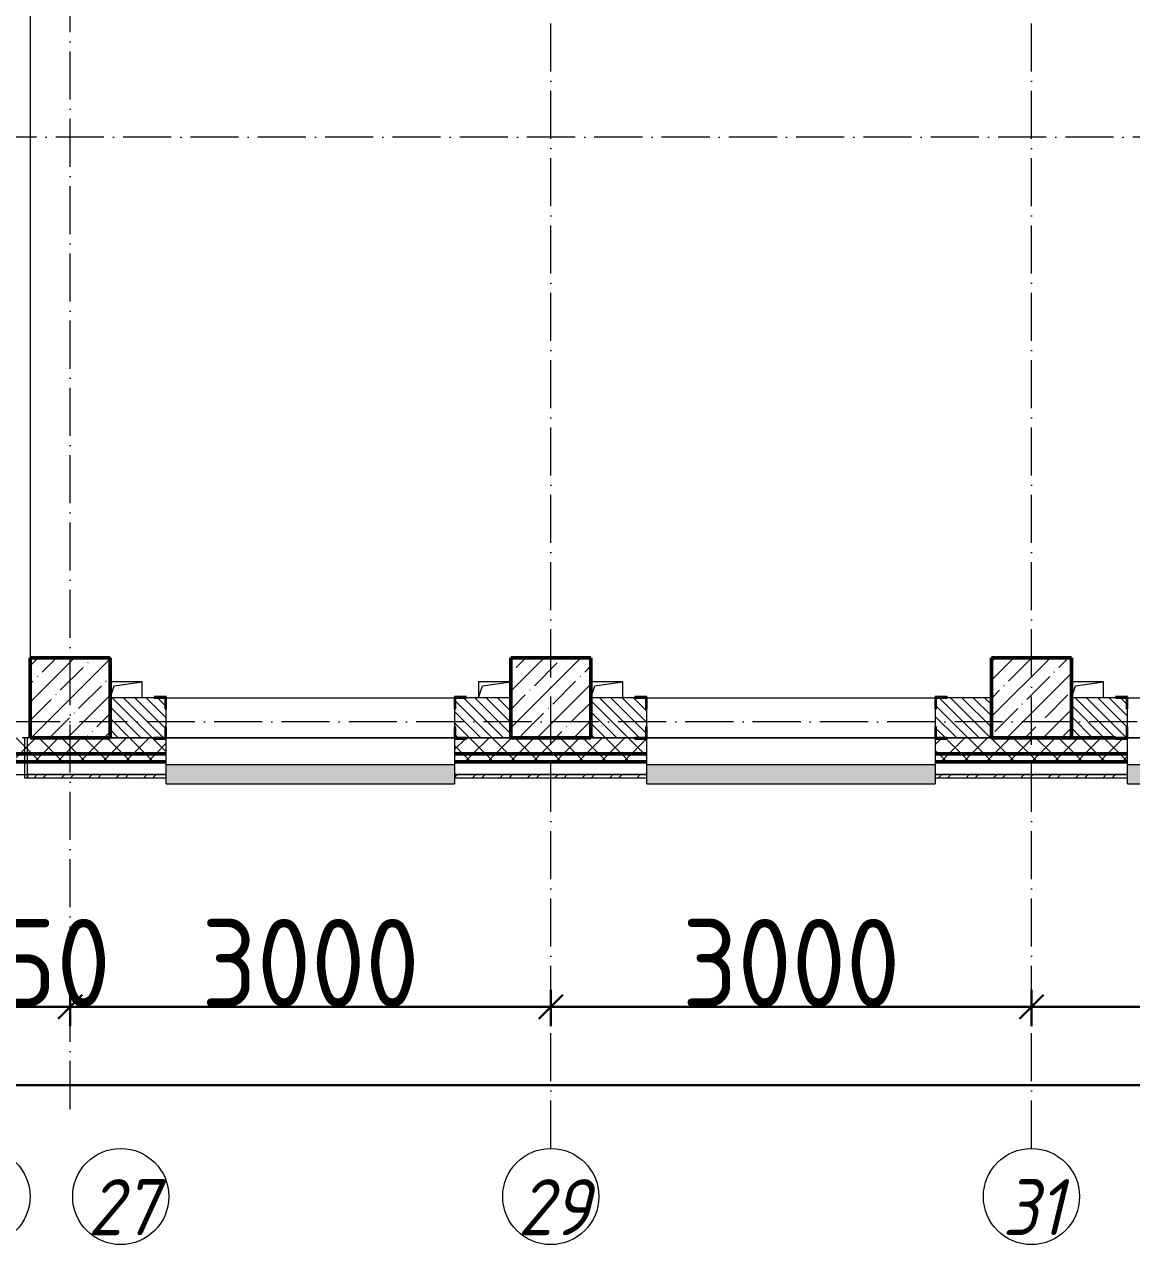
# Model space of a CAD drawing. Header units: millimetres. Extents: x 35697 to 388678, y -91946 to 171347.
# Drawn here: x 322086 to 328996, y -91946 to -84329 of the extents above; entities that cross this region are included whole.
import ezdxf

# ---------------------------------------------------------------- set-up
doc = ezdxf.new("R2010")
doc.units = ezdxf.units.MM
doc.linetypes.add('50_200_ШТРИХ_1Т_ш5_п1_п1_', pattern=[700, 500, -100, 0, -100])
for name, color, linetype, lineweight in [('A-____-____-DIMS', 7, 'Continuous', 9), ('A-FLOR-____-OTLN', 7, 'Continuous', 9), ('A-GENM-____-MCUT', 7, 'Continuous', 25), ('A-GENM-____-OTLN', 7, 'Continuous', 9), ('A-GENM-____-OTLN-1', 7, 'Continuous', 25), ('A-GLAZ-____-OTLN', 7, 'Continuous', 9), ('A-WALL-____-MCUT-2', 7, 'Continuous', 50), ('A-WALL-____-MCUT-3', 7, 'Continuous', 9), ('A-WALL-____-OTLN', 7, 'Continuous', 9), ('A-WALL-____-PATT-1', 7, 'Continuous', 9), ('A-WALL-FNSH-MCUT-1', 7, 'Continuous', 9), ('S-COLS-____-MCUT', 7, 'Continuous', 50), ('S-COLS-____-OTLN', 7, 'Continuous', 9), ('S-GRID-____-IDEN', 7, 'Continuous', 9), ('S-GRID-____-OTLN-1', 7, '50_200_ШТРИХ_1Т_ш5_п1_п1_', 9), ('стяжа', 7, 'Continuous', 30)]:
    doc.layers.add(name, color=color, linetype=linetype, lineweight=lineweight)
doc.layers.add('A-GLAZ-____-OTLN-1', color=7, linetype='Continuous', lineweight=9, true_color=0xc0c0c0)
doc.styles.add('ISOCPEUR_I', font='isocpeui.ttf', dxfattribs={"width": 0.9, "height": 2.5})
doc.styles.add('ISOCPEUR_I_9', font='isocpeui.ttf', dxfattribs={"width": 0.9, "height": 250})
doc.styles.add('СПДС', font='isocpeur.ttf', dxfattribs={"width": 0.9})
doc.dimstyles.new('ISO-2_5_0_9К_БОЛЬШОЙ_ОСИ', dxfattribs={"dimscale": 304.8, "dimtxt": 248.995294, "dimasz": 0.492126, "dimexe": 0.393701, "dimexo": 0, "dimgap": 0, "dimtad": 1, "dimdec": 0, "dimzin": 0, "dimdsep": 46, "dimtxsty": 'ISOCPEUR_I_9', "dimblk1": 'OBLIQUE', "dimblk2": 'OBLIQUE', "dimsah": 1, "dimcen": 0.09, "dimdle": 0.393701, "dimazin": 0, "dimtfac": 1, "dimtdec": 4, "dimtix": 1, "dimtmove": 0, "dimatfit": 3, "dimfxl": 1, "dimtvp": 1, "dimtolj": 1, "dimtzin": 0, "dimarcsym": 2})
pattern_1 = [(45, (283770.71, -86863.46), (-70.71068, 70.71068), []), (135, (283770.71, -86863.46), (-70.71068, -70.71068), [])]
pattern_2 = [(135, (283770.707, -86863.456), (-35.35534, -35.35534), [])]

# ---------------------------------------------------------------- blocks, each defined once
blk = doc.blocks.new('BSC_Колонна _Прямоугольная - 500х500-V71-АР1_План отверстий 3 этажа в осях 1-64_А-ГГ')
at = {"layer": 'S-COLS-____-OTLN'}
h = blk.add_hatch(dxfattribs=at)
h.set_pattern_fill('FP_108', color=256, style=0, pattern_type=2)
h.set_pattern_definition([(45, (-41600, 1668.96), (-114.04925, 114.04925), []), (45, (-41485.95, 1668.96), (-114.04925, 114.04925), [201.613, -40.323, 3.353, -36.97])])
h.paths.add_polyline_path([(-250, -250), (250, -250), (250, 250), (-250, 250)], flags=0)
at = {"layer": 'S-COLS-____-MCUT'}
for p, q in [((250, 250), (-250, 250)), ((-250, 250), (-250, -250)), ((250, -250), (250, 250)), ((-250, -250), (250, -250))]:
    blk.add_line(p, q, dxfattribs=at)
blk = doc.blocks.new('BSC_Колонна _Прямоугольная - 500х500-V106-АР1_План отверстий 3 этажа в осях 1-64_А-ГГ')
at = {"layer": 'S-COLS-____-OTLN'}
h = blk.add_hatch(dxfattribs=at)
h.set_pattern_fill('FP_129', color=256, style=0, pattern_type=2)
h.set_pattern_definition([(45, (-38600, 1668.96), (-114.04925, 114.04925), []), (45, (-38485.95, 1668.96), (-114.04925, 114.04925), [201.613, -40.323, 3.353, -36.97])])
h.paths.add_polyline_path([(-250, -250), (250, -250), (250, 250), (-250, 250)], flags=0)
at = {"layer": 'S-COLS-____-MCUT'}
for p, q in [((250, 250), (-250, 250)), ((-250, 250), (-250, -250)), ((250, -250), (250, 250)), ((-250, -250), (250, -250))]:
    blk.add_line(p, q, dxfattribs=at)
blk = doc.blocks.new('BSC_Колонна _Прямоугольная - 500х500-V108-АР1_План отверстий 3 этажа в осях 1-64_А-ГГ')
at = {"layer": 'S-COLS-____-OTLN'}
h = blk.add_hatch(dxfattribs=at)
h.set_pattern_fill('FP_131', color=256, style=0, pattern_type=2)
h.set_pattern_definition([(45, (-44600, 1668.96), (-114.04925, 114.04925), []), (45, (-44485.95, 1668.96), (-114.04925, 114.04925), [201.613, -40.323, 3.353, -36.97])])
h.paths.add_polyline_path([(-250, -250), (250, -250), (250, 250), (-250, 250)], flags=0)
at = {"layer": 'S-COLS-____-MCUT'}
for p, q in [((250, 250), (-250, 250)), ((-250, 250), (-250, -250)), ((250, -250), (250, 250)), ((-250, -250), (250, -250))]:
    blk.add_line(p, q, dxfattribs=at)
blk = doc.blocks.new('Фахверк_СКБ_Уголок - 250_2700-27497298-АР1_План отверстий 3 этажа в осях 1-64_А-ГГ')
at = {"layer": 'A-GENM-____-MCUT'}
for p, q in [((200, 181), (125, 181)), ((125, 181), (125, 106)), ((131, 106), (131, 175)), ((131, 175), (200, 175)), ((200, 175), (200, 181)), ((125, 106), (131, 106)), ((131, -6), (125, -6)), ((125, -6), (125, -81)), ((131, -75), (131, -6)), ((200, -75), (131, -75)), ((200, -81), (200, -75)), ((125, -81), (200, -81))]:
    blk.add_line(p, q, dxfattribs=at)
blk = doc.blocks.new('AR_Отверстие прямоугольное _в плите_ - AR_Отверстие прямоугольное _в плите_-30510712-АР1_План отверстий 3 этажа в осях 1-64_А-ГГ')
at = {"layer": 'A-GENM-____-OTLN'}
for p, q in [((100, 50), (-100, 50)), ((-100, -50), (-75, 25)), ((-75, 25), (100, 50)), ((100, -50), (100, 50))]:
    blk.add_line(p, q, dxfattribs=at)
blk = doc.blocks.new('AR_Отверстие прямоугольное _в плите_ - AR_Отверстие прямоугольное _в плите_-V177-АР1_План отверстий 3 этажа в осях 1-64_А-ГГ')
at = {"layer": 'A-GENM-____-OTLN'}
for p, q in [((100, 50), (-100, 50)), ((-100, 50), (-100, -50)), ((-100, -50), (-75, 25)), ((-75, 25), (100, 50))]:
    blk.add_line(p, q, dxfattribs=at)
blk = doc.blocks.new('Отлив_СКБ - Отлив витража_120_НВФ-31885687-АР1_План отверстий 3 этажа в осях 1-64_А-ГГ')
at = {"layer": 'A-GLAZ-____-OTLN-1'}
for points in [[(0, 0), (0, -2), (1800, -2), (1800, 0), (534.2, 0)], [(0, -2), (0, -120), (1800, -120), (1800, -2), (534.2, -2)]]:
    blk.add_hatch(color=256, dxfattribs=at).paths.add_polyline_path(points, flags=0)
at = {"layer": 'A-GLAZ-____-OTLN'}
for p, q in [((0, 0), (1800, 0)), ((1800, -2), (0, -2)), ((0, -120), (0, -83)), ((0, -120), (1800, -120)), ((1800, -83), (1800, -120))]:
    blk.add_line(p, q, dxfattribs=at)
blk = doc.blocks.new('Отлив_СКБ - Отлив витража_120_НВФ-31885688-АР1_План отверстий 3 этажа в осях 1-64_А-ГГ')
at = {"layer": 'A-GLAZ-____-OTLN-1'}
for points in [[(4275.3, -2), (4800, -2), (4800, 0), (0, 0), (0, -2), (740.4, -2)], [(4275.3, -120), (4800, -120), (4800, -2), (0, -2), (0, -120), (740.4, -120)]]:
    blk.add_hatch(color=256, dxfattribs=at).paths.add_polyline_path(points, flags=0)
at = {"layer": 'A-GLAZ-____-OTLN'}
for p, q in [((0, 0), (4800, 0)), ((4800, -2), (0, -2)), ((0, -120), (0, -83)), ((0, -120), (4800, -120)), ((4800, -83), (4800, -120))]:
    blk.add_line(p, q, dxfattribs=at)
blk = doc.blocks.new('Стены 7 - Стены 4-31196221-АР1_План отверстий 3 этажа в осях 1-64_А-ГГ')
at = {"layer": 'A-WALL-____-MCUT-3'}
for p, q in [((-1798.5, 41030.2), (-1798.5, 41010.2)), ((-1548.5, 41030.2), (-1798.5, 41030.2)), ((-1798.5, 41010.2), (-1548.5, 41010.2)), ((-1548.5, 41010.2), (-1548.5, 41030.2))]:
    blk.add_line(p, q, dxfattribs=at)
blk = doc.blocks.new('Ось сетки - Круг_Ø6_00__ISO-2_5_0_9K_-25732049-АР1_План отверстий 3 этажа в осях 1-64_А-ГГ')
at = {"layer": 'S-GRID-____-IDEN'}
blk.add_circle((0, 0), 3, dxfattribs=at)
blk = doc.blocks.new('_Oblique')
at = {"color": 0, "linetype": 'ByBlock', "lineweight": -2}
blk.add_line((-0.5, -0.5), (0.5, 0.5), dxfattribs=at)
blk = doc.blocks.new('*D2117')
at = {"layer": 'A-____-____-DIMS', "color": 0, "lineweight": -2, "transparency": 16777216}
for p, q in [((321820.7, -90355.9), (321820.7, -90582)), ((322370.7, -90355.9), (322370.7, -90582)), ((321820.7, -90462), (321670.7, -90462)), ((321820.7, -90462), (322370.7, -90462)), ((322370.7, -90462), (322520.7, -90462))]:
    blk.add_line(p, q, dxfattribs=at)
at = {"layer": 'Defpoints', "color": 0, "transparency": 16777216}
for p in [(321820.7, -90355.9), (322370.7, -90355.9), (322370.7, -90462)]:
    blk.add_point(p, dxfattribs=at)
at = {"layer": 'A-____-____-DIMS', "color": 0, "lineweight": -2, "transparency": 16777216, "xscale": 150, "yscale": 150, "zscale": 150}
blk.add_blockref('_Oblique', (321820.7, -90462), dxfattribs=at)
at = {"layer": 'A-____-____-DIMS', "color": 0, "lineweight": -2, "transparency": 16777216, "xscale": 150, "yscale": 150, "zscale": 150, "rotation": 180}
blk.add_blockref('_Oblique', (322370.7, -90462), dxfattribs=at)
at = {"layer": 'A-____-____-DIMS', "color": 0, "transparency": 16777216, "insert": (322095.7, -90187.7), "char_height": 548.64, "attachment_point": 5, "style": 'СПДС'}
blk.add_mtext('\\A1;550', dxfattribs=at)
blk = doc.blocks.new('*D2118')
at = {"layer": 'A-____-____-DIMS', "color": 0, "lineweight": -2, "transparency": 16777216}
for p, q in [((322370.7, -90355.9), (322370.7, -90582)), ((325370.7, -90355.9), (325370.7, -90582)), ((322250.7, -90462), (325490.7, -90462))]:
    blk.add_line(p, q, dxfattribs=at)
at = {"layer": 'Defpoints', "color": 0, "transparency": 16777216}
for p in [(322370.7, -90355.9), (325370.7, -90355.9), (325370.7, -90462)]:
    blk.add_point(p, dxfattribs=at)
at = {"layer": 'A-____-____-DIMS', "color": 0, "lineweight": -2, "transparency": 16777216, "xscale": 150, "yscale": 150, "zscale": 150, "rotation": 180}
blk.add_blockref('_Oblique', (322370.7, -90462), dxfattribs=at)
at = {"layer": 'A-____-____-DIMS', "color": 0, "lineweight": -2, "transparency": 16777216, "xscale": 150, "yscale": 150, "zscale": 150}
blk.add_blockref('_Oblique', (325370.7, -90462), dxfattribs=at)
at = {"layer": 'A-____-____-DIMS', "color": 0, "transparency": 16777216, "insert": (323870.7, -90187.7), "char_height": 548.64, "attachment_point": 5, "style": 'СПДС'}
blk.add_mtext('\\A1;3000', dxfattribs=at)
blk = doc.blocks.new('*D2119')
at = {"layer": 'A-____-____-DIMS', "color": 0, "lineweight": -2, "transparency": 16777216}
for p, q in [((325370.7, -90355.9), (325370.7, -90582)), ((328370.7, -90355.9), (328370.7, -90582)), ((325250.7, -90462), (328490.7, -90462))]:
    blk.add_line(p, q, dxfattribs=at)
at = {"layer": 'Defpoints', "color": 0, "transparency": 16777216}
for p in [(325370.7, -90355.9), (328370.7, -90355.9), (328370.7, -90462)]:
    blk.add_point(p, dxfattribs=at)
at = {"layer": 'A-____-____-DIMS', "color": 0, "lineweight": -2, "transparency": 16777216, "xscale": 150, "yscale": 150, "zscale": 150, "rotation": 180}
blk.add_blockref('_Oblique', (325370.7, -90462), dxfattribs=at)
at = {"layer": 'A-____-____-DIMS', "color": 0, "lineweight": -2, "transparency": 16777216, "xscale": 150, "yscale": 150, "zscale": 150}
blk.add_blockref('_Oblique', (328370.7, -90462), dxfattribs=at)
at = {"layer": 'A-____-____-DIMS', "color": 0, "transparency": 16777216, "insert": (326870.7, -90187.7), "char_height": 548.64, "attachment_point": 5, "style": 'СПДС'}
blk.add_mtext('\\A1;3000', dxfattribs=at)
blk = doc.blocks.new('*D2120')
at = {"layer": 'A-____-____-DIMS', "color": 0, "lineweight": -2, "transparency": 16777216}
for p, q in [((328370.7, -90355.9), (328370.7, -90582)), ((334370.7, -90355.9), (334370.7, -90582)), ((328250.7, -90462), (334490.7, -90462))]:
    blk.add_line(p, q, dxfattribs=at)
at = {"layer": 'Defpoints', "color": 0, "transparency": 16777216}
for p in [(328370.7, -90355.9), (334370.7, -90355.9), (334370.7, -90462)]:
    blk.add_point(p, dxfattribs=at)
at = {"layer": 'A-____-____-DIMS', "color": 0, "lineweight": -2, "transparency": 16777216, "xscale": 150, "yscale": 150, "zscale": 150, "rotation": 180}
blk.add_blockref('_Oblique', (328370.7, -90462), dxfattribs=at)
at = {"layer": 'A-____-____-DIMS', "color": 0, "lineweight": -2, "transparency": 16777216, "xscale": 150, "yscale": 150, "zscale": 150}
blk.add_blockref('_Oblique', (334370.7, -90462), dxfattribs=at)
at = {"layer": 'A-____-____-DIMS', "color": 0, "transparency": 16777216, "insert": (331370.7, -90187.7), "char_height": 548.64, "attachment_point": 5, "style": 'СПДС'}
blk.add_mtext('\\A1;6000', dxfattribs=at)
blk = doc.blocks.new('*D2135')
at = {"layer": 'A-____-____-DIMS', "color": 0, "lineweight": -2, "transparency": 16777216}
for p, q in [((281420.7, -90844.1), (281420.7, -91070.2)), ((384920.7, -90844.1), (384920.7, -91070.2)), ((281300.7, -90950.2), (385040.7, -90950.2))]:
    blk.add_line(p, q, dxfattribs=at)
at = {"layer": 'Defpoints', "color": 0, "transparency": 16777216}
for p in [(281420.7, -90844.1), (384920.7, -90844.1), (384920.7, -90950.2)]:
    blk.add_point(p, dxfattribs=at)
at = {"layer": 'A-____-____-DIMS', "color": 0, "lineweight": -2, "transparency": 16777216, "xscale": 150, "yscale": 150, "zscale": 150, "rotation": 180}
blk.add_blockref('_Oblique', (281420.7, -90950.2), dxfattribs=at)
at = {"layer": 'A-____-____-DIMS', "color": 0, "lineweight": -2, "transparency": 16777216, "xscale": 150, "yscale": 150, "zscale": 150}
blk.add_blockref('_Oblique', (384920.7, -90950.2), dxfattribs=at)
at = {"layer": 'A-____-____-DIMS', "color": 0, "transparency": 16777216, "insert": (333170.7, -90675.9), "char_height": 548.64, "attachment_point": 5, "style": 'СПДС'}
blk.add_mtext('\\A1;103500', dxfattribs=at)
blk = doc.blocks.new('3эт')
at = {"layer": 'S-GRID-____-OTLN-1', "color": 251, "ltscale": 0.6, "true_color": 0x636466}
for p, q in [((322370.7, -91099.7), (322370.7, -76712.9)), ((325370.7, -91346.1), (325370.7, -76712.9)), ((328370.7, -91346.1), (328370.7, -76712.9)), ((387697.2, -85032.4), (279101.9, -85032.4)), ((387845.1, -88682.4), (279101.9, -88682.4))]:
    blk.add_line(p, q, dxfattribs=at)
at = {"layer": 'S-GRID-____-IDEN', "char_height": 350, "attachment_point": 1, "style": 'ISOCPEUR_I'}
for s, insert, width in [('27', (322481.9, -91537.3), 404.05), ('29', (325165.8, -91537.3), 404.05), ('31', (328189.6, -91537.3), 346.329)]:
    blk.add_mtext(s, dxfattribs=dict(at, insert=insert, width=width))
at = {"layer": 'A-____-____-DIMS'}
for base, p1, p2, override, picture, middle in [((322370.7, -90462), (321820.7, -90355.9), (322370.7, -90355.9), {"dimtxt": 1.8, "dimpost": '<>', "dimtxsty": 'СПДС', "dimfxl": 550}, '*D2117', (322095.7, -90187.7)), ((325370.7, -90462), (322370.7, -90355.9), (325370.7, -90355.9), {"dimtxt": 1.8, "dimpost": '<>', "dimtxsty": 'СПДС', "dimfxl": 3000}, '*D2118', (323870.7, -90187.7)), ((328370.7, -90462), (325370.7, -90355.9), (328370.7, -90355.9), {"dimtxt": 1.8, "dimpost": '<>', "dimtxsty": 'СПДС', "dimfxl": 3000}, '*D2119', (326870.7, -90187.7)), ((334370.7, -90462), (328370.7, -90355.9), (334370.7, -90355.9), {"dimtxt": 1.8, "dimpost": '<>', "dimtxsty": 'СПДС', "dimfxl": 6000}, '*D2120', (331370.7, -90187.7)), ((384920.7, -90950.2), (281420.7, -90844.1), (384920.7, -90844.1), {"dimtxt": 1.8, "dimpost": '<>', "dimtxsty": 'СПДС', "dimfxl": 103500}, '*D2135', (333170.7, -90675.9))]:
    dim = blk.add_linear_dim(base=base, p1=p1, p2=p2, dimstyle='ISO-2_5_0_9К_БОЛЬШОЙ_ОСИ', override=override, dxfattribs=at)
    dim.commit()
    dim.dimension.update_dxf_attribs({"geometry": picture, "text_midpoint": middle})

msp = doc.modelspace()

# ---------------------------------------------------------------- hatches: boundary and pattern name
at = {"layer": 'A-WALL-____-PATT-1'}
h = msp.add_hatch(dxfattribs=at)
h.set_pattern_fill('FP_6', color=256, style=0, pattern_type=2)
h.set_pattern_definition(pattern_2)
h.paths.add_polyline_path([(324776.7, -88782.4), (325120.7, -88782.4), (325120.7, -88532.4), (324776.7, -88532.4), (324776.7, -88601.4), (324770.7, -88601.4), (324770.7, -88713.4), (324776.7, -88713.4), (324776.7, -88778.1)], flags=0)
h.paths.add_polyline_path([(322964.7, -88782.4), (322964.7, -88713.4), (322970.7, -88713.4), (322970.7, -88601.4), (322964.7, -88601.4), (322964.7, -88532.4), (322620.7, -88532.4), (322620.7, -88782.4), (322895.7, -88782.4)], flags=0)
h = msp.add_hatch(dxfattribs=at)
h.set_pattern_fill('FP_6', color=256, style=0, pattern_type=2)
h.set_pattern_definition(pattern_2)
h.paths.add_polyline_path([(328120.7, -88782.4), (328120.7, -88532.4), (327776.7, -88532.4), (327776.7, -88601.4), (327770.7, -88601.4), (327770.7, -88713.4), (327776.7, -88713.4), (327776.7, -88782.4), (327943.6, -88782.4)], flags=0)
h.paths.add_polyline_path([(325964.7, -88782.4), (325964.7, -88713.4), (325970.7, -88713.4), (325970.7, -88601.4), (325964.7, -88601.4), (325964.7, -88532.4), (325620.7, -88532.4), (325620.7, -88782.4), (325895.7, -88782.4)], flags=0)
h = msp.add_hatch(dxfattribs=at)
h.set_pattern_fill('FP_6', color=256, style=0, pattern_type=2)
h.set_pattern_definition(pattern_2)
h.paths.add_polyline_path([(333776.7, -88782.4), (334120.7, -88782.4), (334120.7, -88532.4), (333776.7, -88532.4), (333776.7, -88601.4), (333770.7, -88601.4), (333770.7, -88713.4), (333776.7, -88713.4), (333776.7, -88778.1)], flags=0)
h.paths.add_polyline_path([(328827.4, -88782.4), (328964.7, -88782.4), (328964.7, -88713.4), (328970.7, -88713.4), (328970.7, -88601.4), (328964.7, -88601.4), (328964.7, -88532.4), (328620.7, -88532.4), (328620.7, -88782.4)], flags=0)
h = msp.add_hatch(dxfattribs=at)
h.set_pattern_fill('FP_1', color=256, style=0, pattern_type=2)
h.set_pattern_definition(pattern_1)
h.paths.add_polyline_path([(384520.7, -88882.4), (385020.7, -88882.4), (385020.7, -88782.4), (375995.7, -88782.4), (375995.7, -88788.4), (375920.7, -88788.4), (375920.7, -88882.4), (384502.5, -88882.4)], flags=0)
h.paths.add_polyline_path([(373014, -88882.4), (374120.7, -88882.4), (374120.7, -88788.4), (374045.7, -88788.4), (374045.7, -88782.4), (366170.7, -88782.4), (366170.7, -88882.4), (372770.7, -88882.4)], flags=0)
h.paths.add_polyline_path([(365170.7, -88882.4), (365170.7, -88782.4), (364045.7, -88782.4), (364045.7, -88788.4), (363970.7, -88788.4), (363970.7, -88882.4), (365060.4, -88882.4)], flags=0)
h.paths.add_polyline_path([(362170.7, -88882.4), (362170.7, -88788.4), (362095.7, -88788.4), (362095.7, -88782.4), (361045.7, -88782.4), (361045.7, -88788.4), (360970.7, -88788.4), (360970.7, -88882.4), (361525.5, -88882.4)], flags=0)
h.paths.add_polyline_path([(359170.7, -88882.4), (359170.7, -88782.4), (358045.7, -88782.4), (358045.7, -88788.4), (357970.7, -88788.4), (357970.7, -88882.4), (358045.7, -88882.4)], flags=0)
h.paths.add_polyline_path([(354770.7, -88882.4), (356170.7, -88882.4), (356170.7, -88782.4), (354845.7, -88782.4), (354845.7, -88788.4), (354770.7, -88788.4)], flags=0)
h.paths.add_polyline_path([(352688.1, -88882.4), (352970.7, -88882.4), (352970.7, -88788.4), (352895.7, -88788.4), (352895.7, -88782.4), (351845.7, -88782.4), (351845.7, -88788.4), (351770.7, -88788.4), (351770.7, -88882.4), (351804.4, -88882.4)], flags=0)
h.paths.add_polyline_path([(349970.7, -88882.4), (349970.7, -88782.4), (348845.7, -88782.4), (348845.7, -88788.4), (348770.7, -88788.4), (348770.7, -88882.4), (348845.7, -88882.4)], flags=0)
h.paths.add_polyline_path([(346620.7, -88882.4), (346970.7, -88882.4), (346970.7, -88788.4), (346895.7, -88788.4), (346895.7, -88782.4), (345845.7, -88782.4), (345845.7, -88788.4), (345770.7, -88788.4), (345770.7, -88882.4), (346502, -88882.4)], flags=0)
h.paths.add_polyline_path([(343970.7, -88882.4), (343970.7, -88788.4), (343895.7, -88788.4), (343895.7, -88782.4), (342845.7, -88782.4), (342845.7, -88788.4), (342770.7, -88788.4), (342770.7, -88882.4), (343850.8, -88882.4)], flags=0)
h.paths.add_polyline_path([(340970.7, -88882.4), (340970.7, -88788.4), (340895.7, -88788.4), (340895.7, -88782.4), (339845.7, -88782.4), (339845.7, -88788.4), (339770.7, -88788.4), (339770.7, -88882.4), (340315.9, -88882.4)], flags=0)
h.paths.add_polyline_path([(336781, -88882.4), (337970.7, -88882.4), (337970.7, -88788.4), (337895.7, -88788.4), (337895.7, -88782.4), (336845.7, -88782.4), (336845.7, -88788.4), (336770.7, -88788.4), (336770.7, -88882.4), (336776.7, -88882.4)], flags=0)
h.paths.add_polyline_path([(333770.7, -88882.4), (334970.7, -88882.4), (334970.7, -88788.4), (334895.7, -88788.4), (334895.7, -88782.4), (333845.7, -88782.4), (333845.7, -88788.4), (333770.7, -88788.4)], flags=0)
h.paths.add_polyline_path([(328827.4, -88882.4), (328970.7, -88882.4), (328970.7, -88788.4), (328895.7, -88788.4), (328895.7, -88782.4), (327845.7, -88782.4), (327845.7, -88788.4), (327770.7, -88788.4), (327770.7, -88882.4), (328620.7, -88882.4)], flags=0)
h.paths.add_polyline_path([(325970.7, -88882.4), (325970.7, -88788.4), (325895.7, -88788.4), (325895.7, -88782.4), (324845.7, -88782.4), (324845.7, -88788.4), (324770.7, -88788.4), (324770.7, -88882.4), (325964.7, -88882.4)], flags=0)
h.paths.add_polyline_path([(322641.2, -88882.4), (322970.7, -88882.4), (322970.7, -88788.4), (322895.7, -88787.8), (322895.7, -88782.4), (321570.7, -88782.4), (321570.7, -88882.4)], flags=0)
h.paths.add_polyline_path([(319106.3, -88882.4), (319770.7, -88882.4), (319770.7, -88788.4), (319695.7, -88788.4), (319695.7, -88782.4), (318570.7, -88782.4), (318570.7, -88882.4)], flags=0)
h.paths.add_polyline_path([(316770.7, -88882.4), (316770.7, -88788.4), (316695.7, -88788.4), (316695.7, -88782.4), (315645.7, -88782.4), (315645.7, -88788.4), (315570.7, -88788.4), (315571.4, -88882.4), (316764.7, -88882.4)], flags=0)
h.paths.add_polyline_path([(313770.7, -88882.4), (313770.7, -88788.4), (313695.7, -88788.4), (313695.7, -88782.4), (312570.7, -88782.4), (312570.7, -88882.4), (312920.2, -88882.4)], flags=0)
h.paths.add_polyline_path([(310770.7, -88882.4), (310770.7, -88788.4), (310695.7, -88788.4), (310695.7, -88782.4), (309570.7, -88782.4), (309570.7, -88882.4), (310269, -88882.4)], flags=0)
h.paths.add_polyline_path([(307770.7, -88882.4), (307770.7, -88788.4), (307695.7, -88788.4), (307695.7, -88782.4), (306645.7, -88782.4), (306645.7, -88788.4), (306570.7, -88788.4), (306570.7, -88882.4), (306734.1, -88882.4)], flags=0)
h.paths.add_polyline_path([(297896.7, -88882.4), (298770.7, -88882.4), (298770.7, -88788.4), (298695.7, -88788.4), (298695.7, -88782.4), (297645.7, -88782.4), (297645.7, -88788.4), (297570.7, -88788.4), (297570.7, -88882.4)], flags=0)
h.paths.add_polyline_path([(296129.3, -88882.4), (296570.7, -88882.4), (296570.7, -88788.4), (296495.7, -88788.4), (296495.7, -88782.4), (291245.7, -88782.4), (291245.7, -88788.4), (291170.7, -88788.4), (291170.7, -88882.4), (294670.7, -88882.4)], flags=0)
h.paths.add_polyline_path([(289059.4, -88882.4), (290170.7, -88882.4), (290170.7, -88788.4), (290095.7, -88788.4), (290095.7, -88782.4), (281320.7, -88782.4), (281320.7, -88882.4), (287292, -88882.4)], flags=0)
h = msp.add_hatch(dxfattribs=at)
h.set_pattern_fill('FP_1', color=256, style=0, pattern_type=2)
h.set_pattern_definition(pattern_1)
h.paths.add_polyline_path([(385020.7, -88932.4), (385120.7, -88932.4), (385120.7, -88882.4), (375920.7, -88882.4), (375920.7, -88932.4), (384502.5, -88932.4)], flags=0)
h.paths.add_polyline_path([(373014, -88932.4), (374120.7, -88932.4), (374120.7, -88882.4), (366170.7, -88882.4), (366170.7, -88932.4), (372130.2, -88932.4)], flags=0)
h.paths.add_polyline_path([(365060.4, -88932.4), (365170.7, -88932.4), (365170.7, -88882.4), (363970.7, -88882.4), (363970.7, -88932.4), (364176.7, -88932.4)], flags=0)
h.paths.add_polyline_path([(360970.7, -88932.4), (362170.7, -88932.4), (362170.7, -88882.4), (360970.7, -88882.4)], flags=0)
h.paths.add_polyline_path([(357990.5, -88932.4), (359170.7, -88932.4), (359170.7, -88882.4), (357970.7, -88882.4), (357970.7, -88932.4)], flags=0)
h.paths.add_polyline_path([(356170.7, -88932.4), (356170.7, -88882.4), (354770.7, -88882.4), (354770.7, -88932.4), (355339.3, -88932.4)], flags=0)
h.paths.add_polyline_path([(352970.7, -88932.4), (352970.7, -88882.4), (351770.7, -88882.4), (351770.7, -88932.4), (352688.1, -88932.4)], flags=0)
h.paths.add_polyline_path([(349970.7, -88932.4), (349970.7, -88882.4), (348770.7, -88882.4), (348770.7, -88932.4)], flags=0)
h.paths.add_polyline_path([(346970.7, -88932.4), (346970.7, -88882.4), (345770.7, -88882.4), (345770.7, -88932.4), (346502, -88932.4)], flags=0)
h.paths.add_polyline_path([(342770.7, -88932.4), (343970.7, -88932.4), (343970.7, -88882.4), (342770.7, -88882.4)], flags=0)
h.paths.add_polyline_path([(339770.7, -88932.4), (340970.7, -88932.4), (340970.7, -88882.4), (339770.7, -88882.4)], flags=0)
h.paths.add_polyline_path([(336781, -88932.4), (337970.7, -88932.4), (337970.7, -88882.4), (336770.7, -88882.4), (336770.7, -88932.4)], flags=0)
h.paths.add_polyline_path([(334970.7, -88932.4), (334970.7, -88882.4), (333770.7, -88882.4), (333770.7, -88932.4), (334129.8, -88932.4)], flags=0)
h.paths.add_polyline_path([(328827.4, -88932.4), (328970.7, -88932.4), (328970.7, -88882.4), (327770.7, -88882.4), (327770.7, -88932.4), (327943.6, -88932.4)], flags=0)
h.paths.add_polyline_path([(325970.7, -88932.4), (325970.7, -88882.4), (324770.7, -88882.4), (324770.7, -88932.4), (325292.4, -88932.4)], flags=0)
h.paths.add_polyline_path([(322641.2, -88932.4), (322970.7, -88932.4), (322970.7, -88882.4), (321570.7, -88882.4), (321570.7, -88932.4)], flags=0)
h.paths.add_polyline_path([(319770.7, -88932.4), (319770.7, -88882.4), (318570.7, -88882.4), (318570.7, -88932.4), (319106.3, -88932.4)], flags=0)
h.paths.add_polyline_path([(316770.7, -88932.4), (316770.7, -88882.4), (315570.7, -88882.4), (315571.4, -88932.4)], flags=0)
h.paths.add_polyline_path([(313770.7, -88932.4), (313770.7, -88882.4), (312570.7, -88882.4), (312570.7, -88932.4), (312920.2, -88932.4)], flags=0)
h.paths.add_polyline_path([(310770.7, -88932.4), (310770.7, -88882.4), (309570.7, -88882.4), (309570.7, -88932.4), (310269, -88932.4)], flags=0)
h.paths.add_polyline_path([(306734.1, -88932.4), (307770.7, -88932.4), (307770.7, -88882.4), (306570.7, -88882.4), (306570.7, -88932.4)], flags=0)
h.paths.add_polyline_path([(297570.7, -88932.4), (298770.7, -88932.4), (298770.7, -88882.4), (297570.7, -88882.4)], flags=0)
h.paths.add_polyline_path([(296570.7, -88932.4), (296570.7, -88882.4), (291170.7, -88882.4), (291170.7, -88932.4), (296129.3, -88932.4)], flags=0)
h.paths.add_polyline_path([(289943.2, -88932.4), (290170.7, -88932.4), (290170.7, -88882.4), (281220.7, -88882.4), (281220.7, -88932.4), (289059.4, -88932.4)], flags=0)
h = msp.add_hatch(dxfattribs=at)
h.set_pattern_fill('FP_3', color=256, style=0, pattern_type=2)
h.set_pattern_definition([(45, (283770.71, -86863.46), (-85.53659, 85.53659), []), (45, (283827.73, -86863.46), (-85.53659, 85.53659), [])])
h.paths.add_polyline_path([(355339.3, -89032.4), (355635.7, -89032.4), (355635.7, -89012.4), (354771.7, -89012.4), (354771.7, -89032.4)], flags=0)
h.paths.add_polyline_path([(352970.7, -89032.4), (352970.7, -89012.4), (351770.7, -89012.4), (351770.7, -89032.4), (352688.1, -89032.4)], flags=0)
h.paths.add_polyline_path([(349970.7, -89032.4), (349970.7, -89012.4), (348770.7, -89012.4), (348770.7, -89032.4)], flags=0)
h.paths.add_polyline_path([(346502, -89032.4), (346970.7, -89032.4), (346970.7, -89012.4), (345771.7, -89012.4), (345771.7, -89032.4)], flags=0)
h.paths.add_polyline_path([(342770.7, -89032.4), (343970.7, -89032.4), (343970.7, -89012.4), (342770.7, -89012.4)], flags=0)
h.paths.add_polyline_path([(340315.9, -89032.4), (340970.7, -89032.4), (340970.7, -89012.4), (339771.7, -89012.4), (339771.7, -89032.4)], flags=0)
h.paths.add_polyline_path([(337970.7, -89032.4), (337970.7, -89012.4), (336770.7, -89012.4), (336770.7, -89032.4), (337664.7, -89032.4)], flags=0)
h.paths.add_polyline_path([(334970.7, -89032.4), (334970.7, -89012.4), (333770.7, -89012.4), (333770.7, -89032.4), (334129.8, -89032.4)], flags=0)
h.paths.add_polyline_path([(328827.4, -89032.4), (328970.7, -89032.4), (328970.7, -89012.4), (327770.7, -89012.4), (327770.7, -89032.4), (327943.6, -89032.4)], flags=0)
h.paths.add_polyline_path([(324770.7, -89032.4), (325970.7, -89032.4), (325970.7, -89012.4), (324770.7, -89012.4)], flags=0)
h.paths.add_polyline_path([(322105.7, -89032.4), (322970.7, -89032.4), (322970.7, -89012.4), (322105.7, -89012.4)], flags=0)

# ---------------------------------------------------------------- linework, layer by layer
at = {"layer": 'A-FLOR-____-OTLN'}
msp.add_line((322120.7, -81532.4), (322120.7, -88282.4), dxfattribs=at)
at = {"layer": 'A-WALL-____-MCUT-2'}
for p, q in [((328895.7, -88782.4), (328620.7, -88782.4)), ((328620.7, -88782.4), (328895.7, -88782.4)), ((321570.7, -88882.4), (322970.7, -88882.4)), ((324770.7, -88882.4), (325970.7, -88882.4)), ((327770.7, -88882.4), (328970.7, -88882.4)), ((321570.7, -88932.4), (322970.7, -88932.4)), ((324770.7, -88932.4), (325970.7, -88932.4)), ((327770.7, -88932.4), (328970.7, -88932.4))]:
    msp.add_line(p, q, dxfattribs=at)
at = {"layer": 'A-WALL-____-MCUT-3'}
for p, q in [((322895.7, -88532.4), (322620.7, -88532.4)), ((325120.7, -88532.4), (324845.7, -88532.4)), ((325895.7, -88532.4), (325620.7, -88532.4)), ((328120.7, -88532.4), (327845.7, -88532.4)), ((328895.7, -88532.4), (328620.7, -88532.4)), ((322970.7, -88713.4), (322970.7, -88601.4)), ((324770.7, -88601.4), (324770.7, -88713.4)), ((325970.7, -88713.4), (325970.7, -88601.4)), ((327770.7, -88601.4), (327770.7, -88713.4)), ((328970.7, -88713.4), (328970.7, -88601.4)), ((322120.7, -88782.4), (322070.7, -88782.4)), ((322895.7, -88782.4), (322620.7, -88782.4)), ((322620.7, -88782.4), (322895.7, -88782.4)), ((322970.7, -89012.4), (322970.7, -88788.4)), ((324770.7, -88788.4), (324770.7, -89012.4)), ((325120.7, -88782.4), (324845.7, -88782.4)), ((324845.7, -88782.4), (325120.7, -88782.4)), ((325895.7, -88782.4), (325620.7, -88782.4)), ((325620.7, -88782.4), (325895.7, -88782.4)), ((325970.7, -89012.4), (325970.7, -88788.4)), ((327770.7, -88788.4), (327770.7, -89012.4)), ((328120.7, -88782.4), (327845.7, -88782.4)), ((327845.7, -88782.4), (328120.7, -88782.4)), ((328970.7, -89012.4), (328970.7, -88788.4)), ((321570.7, -89012.4), (322970.7, -89012.4)), ((324770.7, -89012.4), (325970.7, -89012.4)), ((327770.7, -89012.4), (328970.7, -89012.4))]:
    msp.add_line(p, q, dxfattribs=at)
at = {"layer": 'A-WALL-____-OTLN'}
for p, q in [((322970.7, -88532.4), (324770.7, -88532.4)), ((325970.7, -88532.4), (327770.7, -88532.4)), ((328970.7, -88532.4), (333770.7, -88532.4)), ((322970.7, -88782.4), (324770.7, -88782.4)), ((324770.7, -88782.4), (322970.7, -88782.4)), ((325970.7, -88782.4), (327770.7, -88782.4)), ((327770.7, -88782.4), (325970.7, -88782.4)), ((328970.7, -88782.4), (333770.7, -88782.4)), ((333770.7, -88782.4), (328970.7, -88782.4))]:
    msp.add_line(p, q, dxfattribs=at)
at = {"layer": 'A-WALL-FNSH-MCUT-1'}
for p, q in [((322970.7, -89012.4), (322105.7, -89012.4)), ((322105.7, -89012.4), (322105.7, -89032.4)), ((322105.7, -89032.4), (322970.7, -89032.4)), ((322970.7, -89032.4), (322970.7, -89012.4)), ((325970.7, -89012.4), (324770.7, -89012.4)), ((324770.7, -89012.4), (324770.7, -89032.4)), ((324770.7, -89032.4), (325970.7, -89032.4)), ((325970.7, -89032.4), (325970.7, -89012.4)), ((328970.7, -89012.4), (327770.7, -89012.4)), ((327770.7, -89012.4), (327770.7, -89032.4)), ((327770.7, -89032.4), (328970.7, -89032.4)), ((328970.7, -89032.4), (328970.7, -89012.4))]:
    msp.add_line(p, q, dxfattribs=at)

# ---------------------------------------------------------------- block references
at = {"layer": 'A-GENM-____-OTLN'}
for name, p in [('AR_Отверстие прямоугольное _в плите_ - AR_Отверстие прямоугольное _в плите_-30510712-АР1_План отверстий 3 этажа в осях 1-64_А-ГГ', (322720.7, -88482.4)), ('AR_Отверстие прямоугольное _в плите_ - AR_Отверстие прямоугольное _в плите_-V177-АР1_План отверстий 3 этажа в осях 1-64_А-ГГ', (325020.7, -88482.4)), ('AR_Отверстие прямоугольное _в плите_ - AR_Отверстие прямоугольное _в плите_-30510712-АР1_План отверстий 3 этажа в осях 1-64_А-ГГ', (325720.7, -88482.4)), ('AR_Отверстие прямоугольное _в плите_ - AR_Отверстие прямоугольное _в плите_-30510712-АР1_План отверстий 3 этажа в осях 1-64_А-ГГ', (328720.7, -88482.4))]:
    msp.add_blockref(name, p, dxfattribs=at)
at = {"layer": 'A-GENM-____-OTLN-1', "rotation": 180}
for p in [(323095.7, -88607.4), (326095.7, -88607.4), (329095.7, -88607.4)]:
    msp.add_blockref('Фахверк_СКБ_Уголок - 250_2700-27497298-АР1_План отверстий 3 этажа в осях 1-64_А-ГГ', p, dxfattribs=at)
at = {"layer": 'A-GENM-____-OTLN-1'}
for p in [(324645.7, -88707.4), (327645.7, -88707.4)]:
    msp.add_blockref('Фахверк_СКБ_Уголок - 250_2700-27497298-АР1_План отверстий 3 этажа в осях 1-64_А-ГГ', p, dxfattribs=at)
at = {"layer": 'A-GLAZ-____-OTLN'}
for name, p in [('Отлив_СКБ - Отлив витража_120_НВФ-31885687-АР1_План отверстий 3 этажа в осях 1-64_А-ГГ', (322970.7, -88949.4)), ('Отлив_СКБ - Отлив витража_120_НВФ-31885687-АР1_План отверстий 3 этажа в осях 1-64_А-ГГ', (325970.7, -88949.4)), ('Отлив_СКБ - Отлив витража_120_НВФ-31885688-АР1_План отверстий 3 этажа в осях 1-64_А-ГГ', (328970.7, -88949.4))]:
    msp.add_blockref(name, p, dxfattribs=at)
at = {"layer": 'A-WALL-____-OTLN', "rotation": 89.9999999999999}
msp.add_blockref('Стены 7 - Стены 4-31196221-АР1_План отверстий 3 этажа в осях 1-64_А-ГГ', (363115.9, -87233.9), dxfattribs=at)
at = {"layer": 'S-COLS-____-OTLN'}
for name, p in [('BSC_Колонна _Прямоугольная - 500х500-V106-АР1_План отверстий 3 этажа в осях 1-64_А-ГГ', (322370.7, -88532.4)), ('BSC_Колонна _Прямоугольная - 500х500-V71-АР1_План отверстий 3 этажа в осях 1-64_А-ГГ', (325370.7, -88532.4)), ('BSC_Колонна _Прямоугольная - 500х500-V108-АР1_План отверстий 3 этажа в осях 1-64_А-ГГ', (328370.7, -88532.4))]:
    msp.add_blockref(name, p, dxfattribs=at)
at = {"layer": 'S-GRID-____-IDEN', "xscale": 99.99999999999993, "yscale": 99.99999999999993, "zscale": 99.99999999999993}
for p in [(321820.7, -91646.1), (322686.9, -91646.1), (325370.7, -91646.1), (328370.7, -91646.1)]:
    msp.add_blockref('Ось сетки - Круг_Ø6_00__ISO-2_5_0_9K_-25732049-АР1_План отверстий 3 этажа в осях 1-64_А-ГГ', p, dxfattribs=at)
at = {"layer": 'стяжа'}
msp.add_blockref('3эт', (0, 0), dxfattribs=at)

doc.saveas('drawing.dxf')
